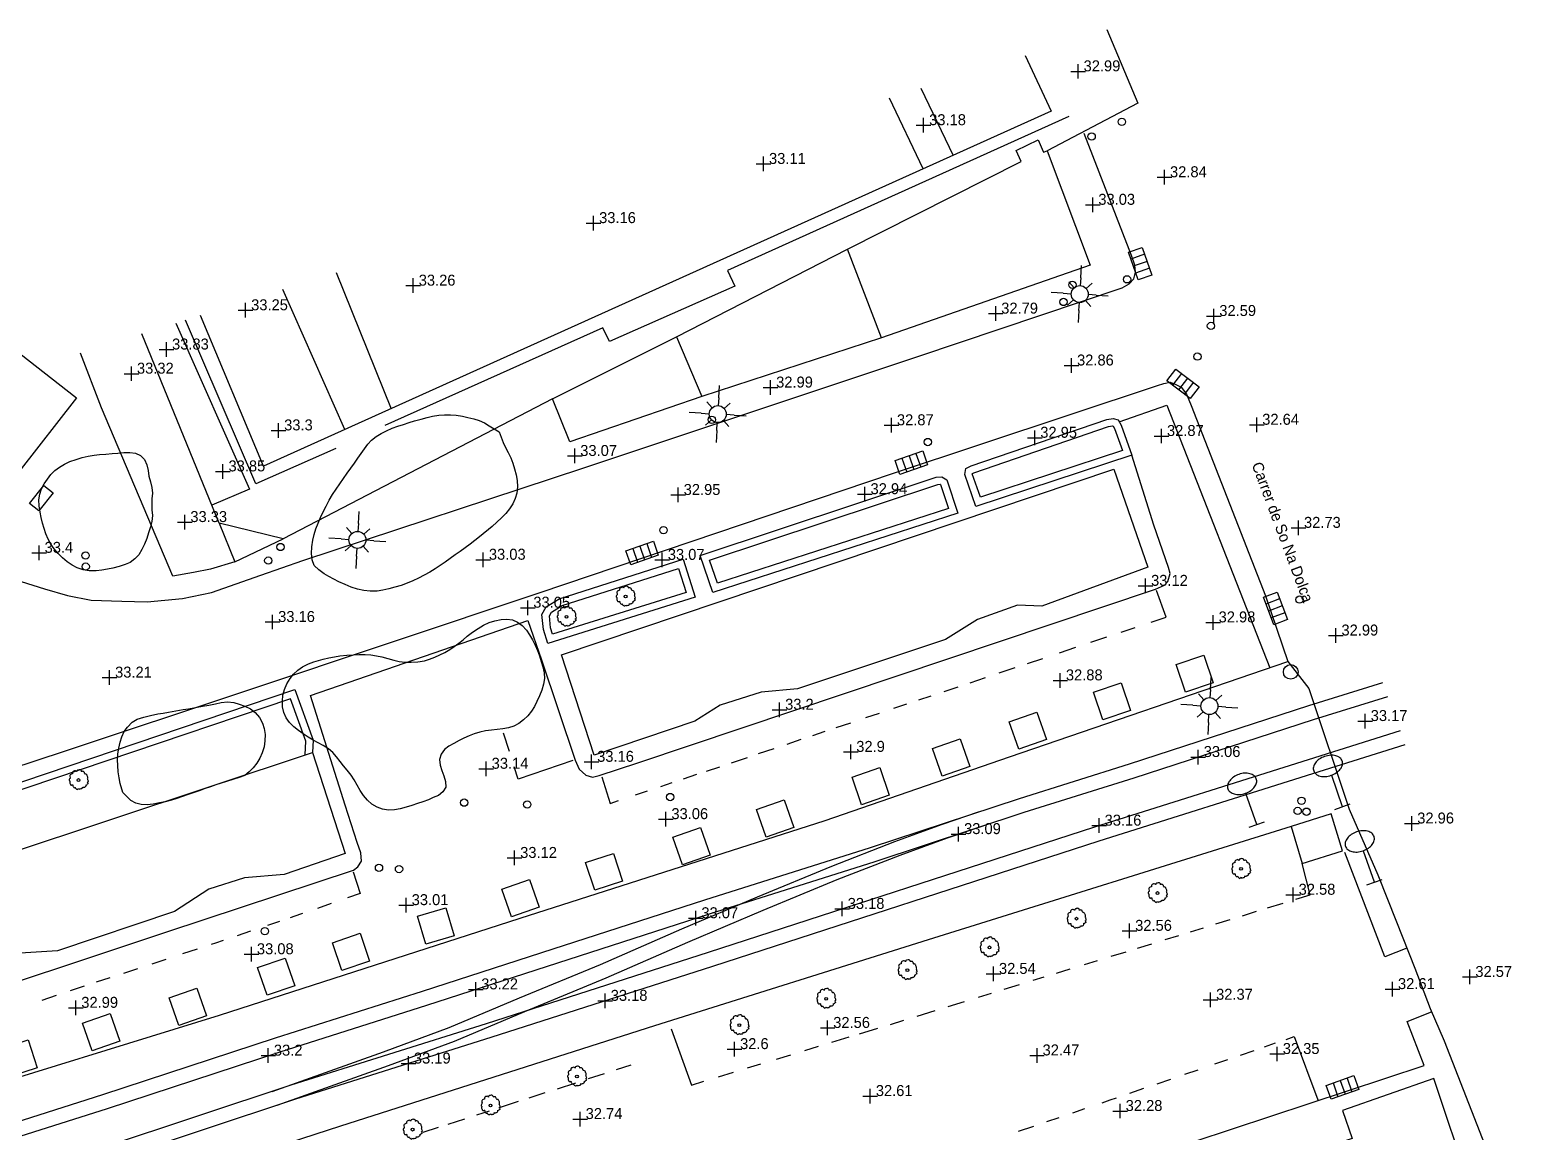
# Model space of a CAD drawing. Extents: x 471511 to 473316, y 4381952 to 4383346.
# Drawn here: x 473209.2 to 473310.4, y 4383271.1 to 4383346.4 of the extents above; entities that cross this region are included whole.
import ezdxf
from ezdxf.enums import TextEntityAlignment as Align

# ---------------------------------------------------------------- set-up
doc = ezdxf.new("R2010")
doc.units = 0
doc.header["$LTSCALE"] = 4
doc.header["$MEASUREMENT"] = 0
doc.header["$PDMODE"] = 2
doc.header["$PDSIZE"] = 0.5
doc.layers.get('0').update_dxf_attribs({"linetype": 'CONTINUOUS'})
for name, color, linetype in [('222', 7, 'CONTINUOUS'), ('290', 253, 'CONTINUOUS'), ('400', 7, 'CONTINUOUS'), ('402', 10, 'CONTINUOUS'), ('410', 201, 'CONTINUOUS'), ('411', 12, 'CONTINUOUS'), ('438', 250, 'CONTINUOUS'), ('466', 33, 'CONTINUOUS'), ('505', 60, 'CONTINUOUS'), ('506', 60, 'CONTINUOUS'), ('7101', 7, 'CONTINUOUS'), ('7202', 7, 'CONTINUOUS'), ('7400', 2, 'CONTINUOUS'), ('7403', 1, 'CONTINUOUS'), ('7433', 32, 'CONTINUOUS'), ('7435', 7, 'CONTINUOUS'), ('7440', 7, 'CONTINUOUS'), ('7515', 53, 'CONTINUOUS'), ('8405', 7, 'CONTINUOUS')]:
    doc.layers.add(name, color=color, linetype=linetype)

# ---------------------------------------------------------------- blocks, each defined once
blk = doc.blocks.new('ARBOL')
at = {"color": 3}
for p, q in [((-1.26, 0.07), (-1.27, -0.01)), ((-1.23, 0.15), (-1.26, 0.07)), ((-1.17, 0.24), (-1.23, 0.15)), ((-1.18, 0.48), (-1.21, 0.39)), ((-1.21, 0.39), (-1.2, 0.31)), ((-1.2, 0.31), (-1.16, 0.22)), ((-1.11, 0.55), (-1.18, 0.48)), ((-1.03, 0.59), (-1.11, 0.55)), ((-1.01, 0.67), (-1.03, 0.59)), ((-0.96, 0.76), (-1.01, 0.67)), ((-0.92, 0.97), (-0.96, 0.88)), ((-0.96, 0.88), (-0.96, 0.7)), ((-0.85, 1.04), (-0.92, 0.97)), ((-0.77, 1.08), (-0.85, 1.04)), ((-0.7, 1.09), (-0.77, 1.08)), ((-0.5, 1.09), (-0.7, 1.09)), ((-0.49, 1.11), (-0.5, 1.08)), ((-0.46, 1.23), (-0.49, 1.11)), ((-0.38, 1.32), (-0.46, 1.23)), ((-0.31, 1.35), (-0.38, 1.32)), ((-0.23, 1.36), (-0.31, 1.35)), ((-0.11, 1.36), (-0.23, 1.36)), ((0, 1.35), (-0.11, 1.36)), ((0.07, 1.26), (0, 1.35)), ((0.12, 1.18), (0.07, 1.26)), ((0.17, 1.25), (0.12, 1.16)), ((0.12, 1.16), (0.12, 1.16)), ((0.24, 1.31), (0.17, 1.25)), ((0.32, 1.32), (0.24, 1.31)), ((0.39, 1.31), (0.32, 1.32)), ((0.55, 1.31), (0.39, 1.31)), ((0.62, 1.26), (0.55, 1.31)), ((0.7, 1.22), (0.62, 1.26)), ((0.76, 1.14), (0.7, 1.22)), ((0.77, 0.97), (0.7, 0.98)), ((0.77, 1.05), (0.76, 1.14)), ((0.77, 0.97), (0.77, 1.05)), ((0.86, 0.95), (0.77, 0.97)), ((0.96, 0.93), (0.86, 0.95)), ((1.03, 0.87), (0.96, 0.93)), ((1.07, 0.79), (1.03, 0.87)), ((1.08, 0.7), (1.07, 0.79)), ((1.1, 0.49), (1.07, 0.51)), ((1.08, 0.6), (1.08, 0.7)), ((1.09, 0.52), (1.08, 0.6)), ((1.17, 0.48), (1.1, 0.49)), ((1.25, 0.41), (1.17, 0.48)), ((1.29, 0.32), (1.25, 0.41)), ((1.3, 0.24), (1.29, 0.32)), ((1.3, 0.15), (1.3, 0.24)), ((1.31, 0.06), (1.3, 0.15)), ((1.31, -0.03), (1.31, 0.06)), ((-1.27, -0.01), (-1.26, -0.13)), ((-1.26, -0.13), (-1.26, -0.21)), ((-1.26, -0.21), (-1.23, -0.3)), ((-1.23, -0.3), (-1.16, -0.32)), ((-1.16, -0.32), (-1.08, -0.34)), ((-1.08, -0.34), (-1.01, -0.35)), ((-1.01, -0.35), (-0.95, -0.35)), ((-0.96, -0.38), (-1.01, -0.49)), ((-1.01, -0.49), (-1, -0.58)), ((-1, -0.58), (-0.96, -0.66)), ((-0.96, -0.66), (-0.96, -0.74)), ((-0.96, -0.74), (-0.88, -0.8)), ((-0.88, -0.8), (-0.8, -0.81)), ((-0.8, -0.81), (-0.72, -0.81)), ((-0.76, -0.81), (-0.75, -0.9)), ((-0.75, -0.9), (-0.73, -0.98)), ((-0.73, -0.98), (-0.68, -1.07)), ((-0.68, -1.07), (-0.61, -1.15)), ((-0.61, -1.15), (-0.53, -1.14)), ((-0.53, -1.14), (-0.45, -1.12)), ((-0.45, -1.12), (-0.37, -1.07)), ((-0.37, -1.05), (-0.37, -1.15)), ((-0.37, -1.15), (-0.27, -1.21)), ((-0.27, -1.21), (-0.19, -1.22)), ((-0.19, -1.22), (-0.07, -1.22)), ((-0.07, -1.22), (0.01, -1.25)), ((0.01, -1.25), (0.08, -1.22)), ((0.08, -1.22), (0.16, -1.16)), ((0.16, -1.16), (0.18, -1.08)), ((0.18, -1.11), (0.25, -1.15)), ((0.25, -1.15), (0.32, -1.16)), ((0.32, -1.16), (0.4, -1.16)), ((0.4, -1.16), (0.47, -1.18)), ((0.47, -1.18), (0.55, -1.16)), ((0.55, -1.16), (0.62, -1.14)), ((0.62, -1.14), (0.7, -1.09)), ((0.7, -1.09), (0.75, -0.93)), ((0.78, -0.99), (0.74, -0.96)), ((0.85, -0.98), (0.78, -0.99)), ((0.93, -0.93), (0.85, -0.98)), ((1.02, -0.92), (0.93, -0.93)), ((1.06, -0.69), (0.98, -0.69)), ((1.06, -0.85), (1.02, -0.92)), ((1.03, -0.69), (1.05, -0.77)), ((1.05, -0.77), (1.06, -0.85)), ((1.13, -0.65), (1.06, -0.69)), ((1.2, -0.61), (1.13, -0.65)), ((1.2, -0.21), (1.27, -0.14)), ((1.2, -0.6), (1.21, -0.59)), ((1.22, -0.31), (1.21, -0.23)), ((1.21, -0.41), (1.22, -0.31)), ((1.21, -0.51), (1.21, -0.41)), ((1.21, -0.59), (1.21, -0.51)), ((1.27, -0.14), (1.31, -0.03))]:
    blk.add_line(p, q, dxfattribs=at)
at = {"color": 25}
blk.add_circle((0, 0), 0.19, dxfattribs=at)
blk = doc.blocks.new('REJILLA')
at = {"color": 7}
for p, q in [((-0.5, 0.5), (-0.5, -0.5)), ((0.01, 0.5), (0.01, -0.5)), ((0.51, 0.5), (0.51, -0.5))]:
    blk.add_line(p, q, dxfattribs=at)
blk.add_lwpolyline([(-1, -0.5), (-1, 0.5), (1, 0.5), (1, -0.5)], close=True, dxfattribs=at)
blk = doc.blocks.new('STRAFIC')
at = {"color": 1}
blk.add_lwpolyline([(-0.03, 3.64, 0.07), (-0.44, 3.59, 0.08), (-0.76, 3.44, 0.11), (-0.99, 3.21, 0.14), (-1.06, 2.96, 0.14), (-0.99, 2.71, 0.11), (-0.76, 2.48, 0.08), (-0.44, 2.33, 0.07), (-0.03, 2.28, 0.07), (0.38, 2.33, 0.08), (0.7, 2.48, 0.11), (0.93, 2.71, 0.14), (1, 2.96, 0.14), (0.93, 3.21, 0.11), (0.7, 3.44, 0.08), (0.38, 3.59, 0.07)], format="xyb", close=True, dxfattribs=at)
for points in [[(0, 0), (0, 2.25)], [(-0.56, 0), (0.56, 0)]]:
    blk.add_lwpolyline(points, dxfattribs=at)
blk = doc.blocks.new('MOJON')
blk.add_circle((0, 0), 0.25)
blk = doc.blocks.new('FAROLA')
at = {"color": 7}
for p, q in [((-0.43, 1.04), (-0.22, 0.54)), ((0.43, 1.04), (0.22, 0.54)), ((0.43, 1.04), (0.75, 1.8)), ((-1.04, 0.43), (-1.8, 0.75)), ((-1.04, 0.43), (-0.54, 0.22)), ((1.04, 0.43), (0.54, 0.22)), ((-1.04, -0.43), (-0.54, -0.22)), ((-0.43, -1.04), (-0.22, -0.54)), ((0.43, -1.04), (0.22, -0.54)), ((1.04, -0.43), (0.54, -0.22)), ((1.04, -0.43), (1.8, -0.75)), ((-0.43, -1.04), (-0.75, -1.8))]:
    blk.add_line(p, q, dxfattribs=at)
blk.add_circle((0, 0), 0.58, dxfattribs=at)
blk = doc.blocks.new('POSTE')
at = {"color": 7}
blk.add_circle((0, 0), 0.5, dxfattribs=at)
blk = doc.blocks.new('ALCORQUE')
at = {"color": 1}
blk.add_lwpolyline([(-1, 1), (1, 1), (1, -1), (-1, -1)], close=True, dxfattribs=at)
blk = doc.blocks.new('COTA')
at = {"color": 7}
blk.add_point((0, 0), dxfattribs=at)

msp = doc.modelspace()

# ---------------------------------------------------------------- linework, layer by layer
at = {"layer": '222'}
for points in [[(473100.153, 4383237.22, 32.97), (473112.769, 4383241.224, 33.078), (473122.021, 4383244.143, 33.064), (473129.503, 4383246.572, 33.209), (473143.398, 4383251.07, 33.078), (473155.05, 4383254.803, 33.049), (473167.369, 4383258.744, 33.078), (473178.653, 4383262.409, 33.151), (473191.202, 4383266.415, 33.202), (473202.771, 4383270.051, 33.187), (473214.207, 4383273.674, 33.202), (473226.004, 4383277.556, 33.202), (473236.039, 4383280.742, 33.26), (473244.97, 4383283.635, 33.144), (473255.337, 4383286.98, 33.057), (473266.651, 4383290.557, 32.97), (473276.835, 4383293.918, 33.042), (473284.346, 4383296.272, 33.013), (473296.595, 4383300.256, 33.144), (473301.653, 4383301.826, 33.166)], [(473102.449, 4383236.907, 32.97), (473113.07, 4383240.271, 33.078), (473122.326, 4383243.191, 33.064), (473129.811, 4383245.621, 33.209), (473143.704, 4383250.118, 33.078), (473155.355, 4383253.85, 33.049), (473167.676, 4383257.792, 33.078), (473178.959, 4383261.457, 33.151), (473191.504, 4383265.462, 33.202), (473203.072, 4383269.097, 33.187), (473214.514, 4383272.723, 33.202), (473226.312, 4383276.605, 33.202), (473236.344, 4383279.79, 33.26), (473245.277, 4383282.683, 33.144), (473255.641, 4383286.027, 33.057), (473266.958, 4383289.606, 32.97), (473277.141, 4383292.966, 33.042), (473284.651, 4383295.319, 33.013), (473296.898, 4383299.303, 33.144), (473301.987, 4383300.882, 33.167)], [(473302.819, 4383298.53, 33.192), (473296.534, 4383296.542, 33.064), (473281.938, 4383291.953, 33.165), (473255.549, 4383283.392, 33.194), (473240.401, 4383278.524, 33.158), (473227.054, 4383274.322, 33.238), (473214.237, 4383270.066, 33.187), (473199.824, 4383265.498, 33.144), (473183.55, 4383260.28, 33.202), (473166.882, 4383254.801, 33.245), (473150.862, 4383249.665, 33.042), (473134.371, 4383244.439, 32.97), (473120.888, 4383240.248, 33.013), (473108.632, 4383236.305, 32.984), (473103.439, 4383234.66, 32.954)], [(473303.153, 4383297.587, 33.193), (473296.835, 4383295.588, 33.064), (473282.243, 4383291.001, 33.165), (473255.856, 4383282.44, 33.194), (473240.704, 4383277.571, 33.158), (473227.362, 4383273.371, 33.238), (473214.545, 4383269.115, 33.187), (473200.128, 4383264.545, 33.144), (473183.859, 4383259.329, 33.202), (473167.191, 4383253.85, 33.245), (473151.165, 4383248.713, 33.042), (473134.671, 4383243.485, 32.97), (473121.189, 4383239.295, 33.013), (473108.936, 4383235.352, 32.984), (473103.752, 4383233.71, 32.954)], [(473225.768, 4383273.895, 33.233), (473233.384, 4383276.599, 33.211), (473237.851, 4383278.257, 33.125), (473242.656, 4383280.287, 33.131), (473248.192, 4383282.568, 33.146), (473253.765, 4383285.015, 33.131), (473258.922, 4383287.198, 33.102), (473264.008, 4383289.296, 33.102), (473268.318, 4383290.962, 33.146), (473271.565, 4383292.164, 33.117), (473274.031, 4383292.993, 33.022)], [(473226.103, 4383272.953, 33.233), (473233.725, 4383275.659, 33.211), (473238.22, 4383277.327, 33.124), (473243.041, 4383279.365, 33.131), (473248.584, 4383281.648, 33.146), (473254.161, 4383284.097, 33.131), (473259.307, 4383286.276, 33.102), (473264.379, 4383288.367, 33.102), (473268.672, 4383290.026, 33.146), (473271.898, 4383291.221, 33.117), (473274.349, 4383292.045, 33.022)]]:
    msp.add_polyline3d(points, dxfattribs=at)
at = {"layer": '290'}
for points in [[(473285.817, 4383305.968, 32.972), (473286.834, 4383306.309, 32.969), (473286.173, 4383308.13, 32.983)], [(473283.758, 4383305.277, 32.978), (473284.734, 4383305.604, 32.975)], [(473281.69, 4383304.584, 32.984), (473282.779, 4383304.949, 32.981)], [(473277.367, 4383303.134, 32.998), (473278.415, 4383303.485, 32.994)], [(473279.559, 4383303.869, 32.991), (473280.681, 4383304.245, 32.988)], [(473275.445, 4383302.489, 33.004), (473276.523, 4383302.851, 33)], [(473271.673, 4383301.224, 33.015), (473272.641, 4383301.549, 33.012)], [(473273.443, 4383301.818, 33.01), (473274.499, 4383302.172, 33.006)], [(473268.241, 4383300.073, 33.026), (473269.134, 4383300.373, 33.023)], [(473269.94, 4383300.643, 33.02), (473270.787, 4383300.927, 33.018)], [(473266.329, 4383299.433, 33.031), (473267.27, 4383299.748, 33.029)], [(473241.99, 4383297.128, 33.106), (473241.58, 4383298.373, 33.106)], [(473262.705, 4383298.217, 33.042), (473263.546, 4383298.499, 33.04)], [(473264.302, 4383298.753, 33.038), (473265.301, 4383299.088, 33.035)], [(473258.998, 4383296.974, 33.054), (473260.054, 4383297.328, 33.051)], [(473260.956, 4383297.631, 33.048), (473261.918, 4383297.953, 33.045)], [(473246.311, 4383296.505, 33.135), (473242.577, 4383295.235, 33.106), (473242.302, 4383296.076, 33.106)], [(473257.145, 4383296.353, 33.059), (473258.239, 4383296.72, 33.056)], [(473248.289, 4383295.39, 33.085), (473248.867, 4383293.577, 33.085), (473249.429, 4383293.765, 33.083)], [(473253.878, 4383295.257, 33.069), (473254.786, 4383295.561, 33.067)], [(473255.451, 4383295.785, 33.065), (473256.342, 4383296.083, 33.062)], [(473250.584, 4383294.152, 33.079), (473251.408, 4383294.429, 33.077)], [(473252.327, 4383294.737, 33.074), (473253.105, 4383294.998, 33.072)], [(473295.696, 4383287.025, 32.631), (473296.692, 4383287.332, 32.627), (473296.127, 4383289.46, 32.569)], [(473231.294, 4383288.888, 33.092), (473231.784, 4383287.412, 33.092), (473230.916, 4383287.112, 33.092)], [(473229.798, 4383286.724, 33.092), (473228.858, 4383286.399, 33.092)], [(473292.062, 4383285.902, 32.643), (473293.025, 4383286.2, 32.64)], [(473293.77, 4383286.43, 32.637), (473294.837, 4383286.759, 32.634)], [(473226.275, 4383285.515, 33.092), (473225.451, 4383285.236, 33.092)], [(473227.835, 4383286.045, 33.092), (473227.696, 4383285.996, 33.092), (473226.998, 4383285.76, 33.092)], [(473290.232, 4383285.337, 32.65), (473291.225, 4383285.644, 32.646)], [(473222.421, 4383284.21, 33.092), (473221.905, 4383284.035, 33.092), (473221.599, 4383283.934, 33.095)], [(473224.292, 4383284.844, 33.092), (473223.372, 4383284.532, 33.092)], [(473286.771, 4383284.268, 32.662), (473287.704, 4383284.556, 32.659)], [(473288.511, 4383284.805, 32.656), (473289.388, 4383285.076, 32.653)], [(473220.654, 4383283.623, 33.103), (473219.654, 4383283.293, 33.112)], [(473283.083, 4383283.129, 32.675), (473284.1, 4383283.443, 32.671)], [(473284.895, 4383283.689, 32.669), (473285.868, 4383283.989, 32.665)], [(473216.569, 4383282.276, 33.14), (473215.605, 4383281.958, 33.149)], [(473218.509, 4383282.916, 33.123), (473217.539, 4383282.596, 33.131)], [(473279.356, 4383281.978, 32.688), (473280.288, 4383282.266, 32.685)], [(473281.268, 4383282.568, 32.681), (473282.163, 4383282.845, 32.678)], [(473212.939, 4383281.08, 33.173), (473212.25, 4383280.853, 33.179), (473211.969, 4383280.758, 33.172)], [(473214.685, 4383281.655, 33.157), (473213.757, 4383281.349, 33.165)], [(473275.778, 4383280.873, 32.701), (473276.82, 4383281.195, 32.697)], [(473277.765, 4383281.487, 32.694), (473278.513, 4383281.717, 32.691)], [(473211.026, 4383280.442, 33.147), (473210.042, 4383280.112, 33.121)], [(473274.034, 4383280.334, 32.707), (473274.918, 4383280.607, 32.704)], [(473269.828, 4383279.035, 32.721), (473271.065, 4383279.417, 32.717)], [(473271.953, 4383279.691, 32.714), (473273.078, 4383280.039, 32.71)], [(473253.031, 4383278.175, 32.823), (473254.417, 4383274.33, 32.736), (473255.254, 4383274.586, 32.735)], [(473265.904, 4383277.837, 32.725), (473267.144, 4383278.216, 32.724)], [(473268.002, 4383278.478, 32.723), (473268.933, 4383278.762, 32.722)], [(473264.008, 4383277.258, 32.727), (473265.182, 4383277.617, 32.726)], [(473293.554, 4383276.941, 32.43), (473294.322, 4383277.206, 32.431)], [(473295.035, 4383277.451, 32.431), (473295.589, 4383277.642, 32.431), (473297.214, 4383273.325, 32.446)], [(473260.226, 4383276.104, 32.731), (473261.192, 4383276.399, 32.73)], [(473262.155, 4383276.692, 32.729), (473263.092, 4383276.979, 32.728)], [(473290.171, 4383275.776, 32.428), (473291.067, 4383276.084, 32.429)], [(473291.931, 4383276.382, 32.429), (473292.847, 4383276.697, 32.43)], [(473247.378, 4383274.767, 32.782), (473248.473, 4383275.122, 32.756)], [(473249.286, 4383275.386, 32.736), (473250.288, 4383275.711, 32.712)], [(473256.261, 4383274.893, 32.734), (473257.286, 4383275.206, 32.733)], [(473258.246, 4383275.499, 32.732), (473259.151, 4383275.776, 32.732)], [(473288.12, 4383275.069, 32.427), (473289.022, 4383275.38, 32.428)], [(473245.254, 4383274.078, 32.833), (473246.507, 4383274.485, 32.803)], [(473284.36, 4383273.774, 32.425), (473285.323, 4383274.106, 32.426)], [(473286.233, 4383274.419, 32.426), (473287.16, 4383274.739, 32.427)], [(473241.293, 4383272.794, 32.908), (473242.179, 4383273.081, 32.908), (473242.602, 4383273.218, 32.897)], [(473243.33, 4383273.454, 32.88), (473244.427, 4383273.81, 32.853)], [(473282.471, 4383273.125, 32.432), (473283.025, 4383273.314, 32.424), (473283.461, 4383273.464, 32.424)], [(473237.798, 4383271.664, 32.912), (473238.93, 4383272.03, 32.911)], [(473239.763, 4383272.3, 32.91), (473240.623, 4383272.578, 32.909)], [(473278.701, 4383271.834, 32.486), (473279.54, 4383272.122, 32.474)], [(473280.459, 4383272.436, 32.461), (473281.293, 4383272.722, 32.449)], [(473236.087, 4383271.111, 32.913), (473237.141, 4383271.452, 32.912)], [(473276.766, 4383271.172, 32.514), (473277.792, 4383271.523, 32.499)]]:
    msp.add_polyline3d(points, dxfattribs=at)
at = {"layer": '400'}
for points in [[(473267.388, 4383325.393, 36.02), (473265.083, 4383331.436, 35.904), (473276.941, 4383337.443, 35.563), (473276.6, 4383338.19, 35.244), (473278.098, 4383338.922, 35.07), (473278.362, 4383338.265, 35.737), (473278.47, 4383338.069, 35.694), (473278.715, 4383338.161, 35.694), (473281.662, 4383330.355, 35.955)], [(473255.125, 4383321.374, 36.056), (473246.115, 4383318.269, 35.94), (473244.928, 4383321.209, 35.766), (473253.384, 4383325.46, 35.766)], [(473283.277, 4383316.42, 44.764), (473285.583, 4383309.714, 44.735), (473278.351, 4383307.059, 44.662), (473276.698, 4383307.114, 44.691), (473273.95, 4383306.142, 44.691), (473271.776, 4383304.768, 44.764), (473261.661, 4383301.407, 44.72), (473259.171, 4383301.164, 44.706), (473256.38, 4383300.281, 44.793), (473254.651, 4383299.182, 44.764), (473247.764, 4383296.878, 44.749), (473245.54, 4383303.716, 44.633)], [(473222.14, 4383312.732, 35.672), (473223.222, 4383310.075, 35.672), (473226.527, 4383311.642, 35.527)], [(473165.929, 4383276.258, 44.365), (473228.537, 4383297.061, 44.539), (473230.766, 4383290.16, 44.785), (473226.6, 4383288.71, 44.858), (473223.878, 4383288.484, 44.858), (473221.451, 4383287.719, 44.669), (473219.09, 4383286.185, 44.771), (473211.113, 4383283.491, 44.843), (473208.191, 4383283.308, 44.626), (473205.963, 4383282.564, 44.611), (473203.185, 4383280.887, 44.901), (473195.538, 4383278.277, 44.684), (473192.778, 4383278.105, 44.568), (473190.197, 4383277.314, 44.655), (473187.76, 4383275.824, 44.611), (473179.629, 4383273.026, 44.887), (473177.088, 4383272.885, 44.756), (473174.544, 4383272.07, 44.901), (473172.351, 4383270.696, 44.872), (473168.15, 4383269.321, 44.829)], [(473296.127, 4383289.46, 35.894), (473298.899, 4383290.336, 35.894), (473298.11, 4383292.856, 35.314), (473295.391, 4383292.005, 35.387)], [(473257.566, 4383259.704, 44.097), (473260.422, 4383251.387, 44.082), (473307.574, 4383267.478, 43.966), (473305.127, 4383274.782, 43.937), (473298.89, 4383272.585, 43.741), (473299.558, 4383270.674, 43.749), (473288.96, 4383267.2, 43.923), (473288.313, 4383269.069, 43.894), (473276.088, 4383264.896, 44.053), (473276.738, 4383263.047, 44.053), (473270.307, 4383260.782, 44.082), (473270.121, 4383261.208, 44.14), (473266.525, 4383260.001, 44.213), (473265.696, 4383262.372, 44.184)]]:
    msp.add_polyline3d(points, close=True, dxfattribs=at)
msp.add_polyline3d([(473207.476, 4383325.138, 45.309), (473212.403, 4383321.296, 45.041), (473208.471, 4383316.23, 45.186), (473201.634, 4383321.583, 45.171), (473193.74, 4383318.211, 45.244), (473192.74, 4383320.546, 45.244)], dxfattribs=at)
at = {"layer": '402'}
for points in [[(473253.384, 4383325.46, 35.766), (473265.083, 4383331.436, 35.904)], [(473267.388, 4383325.393, 36.02), (473255.125, 4383321.374, 36.056)]]:
    msp.add_polyline3d(points, dxfattribs=at)
at = {"layer": '410'}
for points in [[(473282.788, 4383346.444, 35.185), (473284.914, 4383341.423, 35.36), (473278.715, 4383338.161, 35.694)], [(473280.197, 4383340.503, 33.577), (473256.875, 4383329.975, 33.852), (473257.368, 4383328.918, 33.867), (473248.819, 4383325.127, 33.823), (473248.35, 4383326.063, 33.881), (473233.464, 4383319.388, 33.49)], [(473222.14, 4383312.732, 35.672), (473216.874, 4383325.656, 35.473)], [(473230.111, 4383317.818, 33.91), (473224.666, 4383315.406, 33.947), (473219.842, 4383326.592, 33.986)], [(473244.928, 4383321.209, 35.766), (473226.527, 4383311.642, 35.527)], [(473203.267, 4383273.265, 34.51), (473222.171, 4383279.098, 34.691), (473242.723, 4383285.743, 34.597), (473263.543, 4383292.396, 34.655), (473276.139, 4383296.753, 34.706), (473295.158, 4383303.268, 34.234)], [(473295.391, 4383292.005, 34.155), (473270.579, 4383284.249, 34.416), (473251.89, 4383278.372, 33.981), (473230.436, 4383271.513, 34.285), (473212.769, 4383265.787, 34.423), (473206.752, 4383263.694, 34.423)]]:
    msp.add_polyline3d(points, dxfattribs=at)
at = {"layer": '411'}
for points in [[(473191.742, 4383317.73, 33.456), (473200.403, 4383312.558, 33.468), (473202.339, 4383311.615, 33.425), (473204.278, 4383310.514, 33.425), (473206.437, 4383309.646, 33.41), (473208.616, 4383308.727, 33.381), (473210.226, 4383308.242, 33.309), (473211.78, 4383307.771, 33.28), (473213.406, 4383307.46, 33.28), (473215.497, 4383307.383, 33.381), (473217.221, 4383307.337, 33.323), (473219.648, 4383307.564, 33.251), (473221.635, 4383307.988, 33.251), (473225.006, 4383309.172, 33.338), (473227.865, 4383310.17, 33.352), (473247.057, 4383316.497, 33.142), (473269.939, 4383324.122, 32.953), (473283.828, 4383328.808, 32.881), (473284.32, 4383329.078, 32.881), (473284.626, 4383329.425, 32.852), (473284.748, 4383329.876, 32.852), (473284.695, 4383330.355, 32.852), (473284.481, 4383331.002, 32.852), (473281.249, 4383339.338, 32.939)], [(473219.197, 4383326.389, 33.892), (473224.225, 4383315.04, 33.816), (473221.646, 4383313.946, 33.799)], [(473223.222, 4383310.075, 33.419), (473221.563, 4383309.575, 33.434), (473220.402, 4383309.354, 33.39), (473218.989, 4383309.1, 33.39), (473214.123, 4383320.601, 33.492), (473212.687, 4383324.336, 33.492)], [(473200.361, 4383293.453, 33.272), (473211.588, 4383297.141, 33.504), (473223.826, 4383301.214, 33.106), (473244.083, 4383307.992, 33.12), (473268.215, 4383316.131, 32.845), (473286.256, 4383322.129, 32.765), (473286.69, 4383322.268, 32.765), (473287.125, 4383322.359, 32.765), (473287.513, 4383322.199, 32.765), (473287.866, 4383322.006, 32.765), (473288.24, 4383321.525, 32.765), (473288.555, 4383320.763, 32.75), (473293.621, 4383307.757, 32.91), (473295.158, 4383303.268, 33.095), (473296.59, 4383301.416, 33.214), (473299.335, 4383293.177, 33.022), (473301.312, 4383288.684, 32.968), (473302.571, 4383285.483, 32.895), (473303.835, 4383282.306, 32.634), (473304.874, 4383279.551, 32.591), (473305.834, 4383277.358, 32.649), (473309.357, 4383268.31, 32.359)], [(473283.627, 4383319.649, 32.881), (473286.889, 4383320.792, 32.765), (473293.931, 4383302.848, 33.011)], [(473185.774, 4383273.883, 32.946), (473218.566, 4383284.81, 33.12), (473231.321, 4383289.011, 33.294), (473231.625, 4383289.24, 33.323), (473231.879, 4383289.621, 33.323), (473231.82, 4383290.187, 33.251), (473231.574, 4383290.909, 33.251), (473230.767, 4383293.447, 33.077), (473228.38, 4383300.938, 33.265), (473243.246, 4383306.063, 33.149), (473244.172, 4383303.377, 33.251), (473246.47, 4383296.536, 33.214), (473246.745, 4383295.923, 33.2), (473247.202, 4383295.505, 33.185), (473247.656, 4383295.356, 33.156), (473248.11, 4383295.472, 33.156), (473250.756, 4383296.356, 33.185), (473286.114, 4383308.22, 33.207), (473286.728, 4383308.486, 33.069), (473286.96, 4383308.746, 33.084), (473287.126, 4383309.28, 33.084), (473286.993, 4383309.697, 33.069), (473286.003, 4383312.592, 33.069), (473284.497, 4383317.378, 33.237)], [(473303.286, 4383283.685, 32.748), (473301.774, 4383283.09, 32.719), (473299.054, 4383290.225, 32.82)], [(473276.088, 4383264.896, 32.591), (473275.661, 4383266.138, 32.591), (473304.475, 4383275.664, 32.475), (473303.316, 4383278.681, 32.489), (473304.968, 4383279.336, 32.597)]]:
    msp.add_polyline3d(points, dxfattribs=at)
at = {"layer": '438'}
for points in [[(473277.207, 4383344.684, 33.033), (473278.983, 4383340.875, 33.033), (473225.168, 4383316.607, 33.367), (473220.87, 4383326.917, 33.337)], [(473270.082, 4383342.437, 33.117), (473272.284, 4383337.854, 33.107)], [(473270.243, 4383336.934, 33.087), (473267.933, 4383341.759, 33.097)], [(473230.136, 4383329.839, 33.234), (473233.897, 4383320.543, 33.313)], [(473230.738, 4383319.119, 33.332), (473226.49, 4383328.689, 33.233)]]:
    msp.add_polyline3d(points, dxfattribs=at)
at = {"layer": '466'}
msp.add_polyline3d([(473209.204, 4383314.071, 33.376), (473210.175, 4383315.292, 33.376), (473210.8, 4383314.795, 33.376), (473209.829, 4383313.574, 33.376)], close=True, dxfattribs=at)
at = {"layer": '505'}
for points in [[(473241.279, 4383318.958, 39.537), (473241.412, 4383318.595, 39.537), (473241.55, 4383318.235, 39.537), (473241.712, 4383317.895, 39.537), (473241.888, 4383317.558, 39.537), (473242.069, 4383317.188, 39.537), (473242.214, 4383316.827, 39.537), (473242.332, 4383316.435, 39.537), (473242.442, 4383316.016, 39.537), (473242.515, 4383315.63, 39.537), (473242.532, 4383315.212, 39.537), (473242.474, 4383314.78, 39.537), (473242.366, 4383314.413, 39.537), (473242.206, 4383314.053, 39.537), (473241.994, 4383313.712, 39.537), (473241.737, 4383313.382, 39.537), (473241.432, 4383313.076, 39.537), (473241.121, 4383312.78, 39.537), (473240.795, 4383312.491, 39.537), (473239.93, 4383311.783, 39.537), (473239.627, 4383311.542, 39.537), (473239.297, 4383311.292, 39.537), (473238.959, 4383311.045, 39.537), (473238.616, 4383310.796, 39.537), (473238.278, 4383310.549, 39.537), (473237.939, 4383310.308, 39.537), (473237.599, 4383310.066, 39.537), (473237.252, 4383309.828, 39.537), (473236.898, 4383309.594, 39.537), (473236.534, 4383309.368, 39.537), (473236.159, 4383309.158, 39.537), (473235.775, 4383308.956, 39.537), (473235.384, 4383308.776, 39.537), (473234.986, 4383308.612, 39.537), (473234.575, 4383308.469, 39.537), (473234.159, 4383308.342, 39.537), (473233.744, 4383308.228, 39.537), (473233.333, 4383308.139, 39.537), (473232.935, 4383308.08, 39.537), (473232.468, 4383308.065, 39.537), (473232.027, 4383308.113, 39.537), (473231.593, 4383308.213, 39.537), (473231.169, 4383308.354, 39.537), (473230.75, 4383308.524, 39.537), (473230.329, 4383308.718, 39.537), (473229.987, 4383308.888, 39.537), (473229.652, 4383309.072, 39.537), (473229.327, 4383309.265, 39.537), (473228.95, 4383309.536, 39.537), (473228.631, 4383309.833, 39.537), (473228.507, 4383310.223, 39.537), (473228.469, 4383310.649, 39.537), (473228.483, 4383311.099, 39.537), (473228.555, 4383311.564, 39.537), (473228.644, 4383311.942, 39.537), (473228.761, 4383312.327, 39.537), (473228.907, 4383312.719, 39.537), (473229.074, 4383313.109, 39.537), (473229.261, 4383313.5, 39.537), (473229.461, 4383313.892, 39.537), (473229.675, 4383314.283, 39.537), (473229.902, 4383314.67, 39.537), (473230.143, 4383315.046, 39.537), (473230.388, 4383315.417, 39.537), (473230.642, 4383315.779, 39.537), (473230.898, 4383316.136, 39.537), (473231.148, 4383316.487, 39.537), (473231.393, 4383316.831, 39.537), (473231.626, 4383317.167, 39.537), (473231.853, 4383317.493, 39.537), (473232.078, 4383317.808, 39.537), (473232.306, 4383318.112, 39.537), (473232.549, 4383318.402, 39.537), (473232.867, 4383318.636, 39.537), (473233.212, 4383318.843, 39.537), (473233.575, 4383319.037, 39.537), (473233.959, 4383319.202, 39.537), (473234.346, 4383319.344, 39.537), (473234.739, 4383319.468, 39.537), (473235.12, 4383319.589, 39.537), (473235.498, 4383319.703, 39.537), (473235.941, 4383319.833, 39.537), (473236.353, 4383319.946, 39.537), (473236.732, 4383320.033, 39.537), (473237.148, 4383320.098, 39.537), (473237.533, 4383320.131, 39.537), (473237.954, 4383320.131, 39.551), (473238.342, 4383320.101, 39.551), (473238.762, 4383320.032, 39.559), (473239.145, 4383319.939, 39.566), (473239.539, 4383319.84, 39.566), (473239.915, 4383319.741, 39.566), (473240.284, 4383319.581, 39.551), (473240.597, 4383319.371, 39.551)], [(473217.541, 4383313.641, 36.587), (473217.598, 4383313.25, 36.58), (473217.542, 4383312.837, 36.566), (473217.449, 4383312.47, 36.566), (473217.326, 4383312.058, 36.566), (473217.199, 4383311.682, 36.566), (473217.045, 4383311.296, 36.566), (473216.866, 4383310.921, 36.566), (473216.657, 4383310.568, 36.566), (473216.396, 4383310.277, 36.566), (473216.063, 4383310.044, 36.566), (473215.721, 4383309.888, 36.566), (473215.327, 4383309.769, 36.566), (473214.888, 4383309.652, 36.566), (473214.517, 4383309.572, 36.566), (473214.127, 4383309.509, 36.566), (473213.741, 4383309.473, 36.566), (473213.276, 4383309.476, 36.566), (473212.85, 4383309.542, 36.566), (473212.458, 4383309.672, 36.566), (473212.101, 4383309.858, 36.566), (473211.765, 4383310.082, 36.566), (473211.44, 4383310.343, 36.566), (473211.147, 4383310.646, 36.566), (473210.888, 4383310.964, 36.566), (473210.662, 4383311.294, 36.566), (473210.471, 4383311.639, 36.566), (473210.313, 4383311.995, 36.566), (473210.196, 4383312.357, 36.566), (473210.088, 4383312.728, 36.566), (473209.997, 4383313.101, 36.566), (473209.914, 4383313.472, 36.566), (473209.844, 4383313.902, 36.566), (473209.836, 4383314.311, 36.566), (473209.898, 4383314.695, 36.566), (473210.023, 4383315.058, 36.566), (473210.198, 4383315.402, 36.566), (473210.413, 4383315.735, 36.566), (473210.662, 4383316.043, 36.566), (473210.935, 4383316.317, 36.566), (473211.245, 4383316.554, 36.566), (473211.578, 4383316.762, 36.566), (473211.952, 4383316.942, 36.566), (473212.372, 4383317.077, 36.566), (473212.799, 4383317.198, 36.566), (473213.21, 4383317.296, 36.566), (473213.61, 4383317.365, 36.566), (473213.986, 4383317.407, 36.566), (473214.413, 4383317.442, 36.566), (473214.831, 4383317.475, 36.566), (473215.237, 4383317.509, 36.566), (473215.629, 4383317.539, 36.566), (473216.052, 4383317.542, 36.566), (473216.428, 4383317.495, 36.566), (473216.787, 4383317.338, 36.566), (473217.052, 4383317.062, 36.566), (473217.205, 4383316.704, 36.558), (473217.29, 4383316.31, 36.537), (473217.353, 4383315.938, 36.522), (473217.451, 4383315.542, 36.522), (473217.55, 4383315.153, 36.522), (473217.597, 4383314.764, 36.522), (473217.544, 4383314.389, 36.522)], [(473236.441, 4383293.825, 39.595), (473236.054, 4383293.684, 39.602), (473235.698, 4383293.56, 39.602), (473235.313, 4383293.431, 39.588), (473234.918, 4383293.312, 39.588), (473234.511, 4383293.194, 39.588), (473234.133, 4383293.124, 39.573), (473233.721, 4383293.115, 39.573), (473233.316, 4383293.176, 39.573), (473232.934, 4383293.319, 39.573), (473232.584, 4383293.529, 39.573), (473232.276, 4383293.796, 39.573), (473232.011, 4383294.115, 39.573), (473231.78, 4383294.467, 39.573), (473231.577, 4383294.83, 39.573), (473231.371, 4383295.191, 39.573), (473231.157, 4383295.506, 39.573), (473230.891, 4383295.834, 39.573), (473230.652, 4383296.131, 39.573), (473230.422, 4383296.438, 39.573), (473230.171, 4383296.762, 39.573), (473229.924, 4383297.057, 39.573), (473229.629, 4383297.31, 39.573), (473229.263, 4383297.523, 39.573), (473228.905, 4383297.712, 39.573), (473228.577, 4383297.895, 39.573), (473228.235, 4383298.101, 39.573), (473227.883, 4383298.334, 39.573), (473227.564, 4383298.561, 39.573), (473227.247, 4383298.809, 39.573), (473226.96, 4383299.093, 39.573), (473226.726, 4383299.42, 39.573), (473226.567, 4383299.779, 39.573), (473226.488, 4383300.163, 39.573), (473226.47, 4383300.559, 39.573), (473226.506, 4383300.965, 39.573), (473226.604, 4383301.362, 39.573), (473226.769, 4383301.742, 39.573), (473226.996, 4383302.104, 39.573), (473227.235, 4383302.396, 39.573), (473227.514, 4383302.669, 39.573), (473227.849, 4383302.915, 39.573), (473228.259, 4383303.114, 39.573), (473228.611, 4383303.249, 39.573), (473229.262, 4383303.436, 39.573), (473229.64, 4383303.522, 39.573), (473230.022, 4383303.597, 39.573), (473230.404, 4383303.657, 39.573), (473230.867, 4383303.705, 39.573), (473231.299, 4383303.733, 39.573), (473231.701, 4383303.744, 39.573), (473232.13, 4383303.747, 39.573), (473232.521, 4383303.718, 39.573), (473232.896, 4383303.664, 39.573), (473233.27, 4383303.58, 39.544), (473233.664, 4383303.472, 39.443), (473234.08, 4383303.353, 39.327), (473234.456, 4383303.279, 39.225), (473234.856, 4383303.225, 39.138), (473235.277, 4383303.215, 39.051), (473235.721, 4383303.244, 38.993), (473236.167, 4383303.323, 38.928), (473236.524, 4383303.427, 38.877), (473236.875, 4383303.555, 38.819), (473237.231, 4383303.716, 38.74), (473237.574, 4383303.895, 38.653), (473237.903, 4383304.087, 38.573), (473238.214, 4383304.296, 38.5), (473238.516, 4383304.522, 38.442), (473238.811, 4383304.76, 38.384), (473239.102, 4383305, 38.363), (473239.466, 4383305.277, 38.363), (473239.837, 4383305.533, 38.363), (473240.215, 4383305.751, 38.363), (473240.602, 4383305.929, 38.363), (473240.983, 4383306.05, 38.363), (473241.409, 4383306.141, 38.363), (473241.792, 4383306.17, 38.363), (473242.188, 4383306.121, 38.363), (473242.539, 4383305.958, 38.363), (473242.855, 4383305.721, 38.363), (473243.139, 4383305.412, 38.363), (473243.353, 4383305.096, 38.363), (473243.554, 4383304.752, 38.363), (473243.732, 4383304.39, 38.363), (473243.889, 4383304.021, 38.363), (473244.025, 4383303.648, 38.363), (473244.145, 4383303.269, 38.363), (473244.253, 4383302.898, 38.363), (473244.347, 4383302.489, 38.363), (473244.376, 4383302.099, 38.363), (473244.311, 4383301.714, 38.363), (473244.187, 4383301.32, 38.363), (473244.027, 4383300.927, 38.363), (473243.85, 4383300.527, 38.363), (473243.692, 4383300.186, 38.363), (473243.479, 4383299.866, 38.363), (473243.235, 4383299.56, 38.363), (473242.951, 4383299.282, 38.363), (473242.63, 4383299.041, 38.363), (473242.282, 4383298.858, 38.363), (473241.912, 4383298.741, 38.363), (473241.526, 4383298.667, 38.363), (473241.136, 4383298.623, 38.363), (473240.744, 4383298.585, 38.363), (473240.345, 4383298.531, 38.406), (473239.955, 4383298.45, 38.493), (473239.573, 4383298.329, 38.595), (473239.218, 4383298.187, 38.667), (473238.871, 4383298.035, 38.725), (473238.536, 4383297.869, 38.769), (473238.17, 4383297.676, 38.798), (473237.848, 4383297.481, 38.812), (473237.553, 4383297.255, 38.87), (473237.319, 4383296.94, 38.885), (473237.207, 4383296.575, 38.899), (473237.242, 4383296.176, 39.03), (473237.367, 4383295.817, 39.175), (473237.49, 4383295.464, 39.247), (473237.61, 4383295.076, 39.276), (473237.643, 4383294.694, 39.305), (473237.422, 4383294.368, 39.298), (473237.127, 4383294.12, 39.32), (473236.778, 4383293.977, 39.334)], [(473215.39, 4383294.944, 36.274), (473215.308, 4383295.311, 36.245), (473215.249, 4383295.727, 36.245), (473215.217, 4383296.161, 36.245), (473215.215, 4383296.544, 36.245), (473215.233, 4383296.95, 36.253), (473215.286, 4383297.352, 36.26), (473215.376, 4383297.753, 36.26), (473215.5, 4383298.128, 36.26), (473215.667, 4383298.478, 36.26), (473215.877, 4383298.791, 36.26), (473216.198, 4383299.13, 36.26), (473216.542, 4383299.34, 36.26), (473216.995, 4383299.467, 36.26), (473217.47, 4383299.578, 36.26), (473217.955, 4383299.683, 36.26), (473218.325, 4383299.75, 36.26), (473218.698, 4383299.816, 36.26), (473219.19, 4383299.902, 36.26), (473219.682, 4383299.982, 36.26), (473220.052, 4383300.047, 36.26), (473220.541, 4383300.125, 36.26), (473221.022, 4383300.207, 36.26), (473221.446, 4383300.288, 36.26), (473221.898, 4383300.381, 36.26), (473222.298, 4383300.46, 36.26), (473222.713, 4383300.503, 36.26), (473223.141, 4383300.465, 36.26), (473223.512, 4383300.361, 36.26), (473223.908, 4383300.22, 36.26), (473224.282, 4383300.031, 36.26), (473224.613, 4383299.778, 36.26), (473224.895, 4383299.453, 36.26), (473225.102, 4383299.064, 36.26), (473225.216, 4383298.693, 36.26), (473225.295, 4383298.284, 36.26), (473225.272, 4383297.855, 36.26), (473225.215, 4383297.439, 36.26), (473225.098, 4383297.035, 36.26), (473224.933, 4383296.664, 36.26), (473224.726, 4383296.322, 36.26), (473224.48, 4383296.009, 36.26), (473224.198, 4383295.732, 36.26), (473223.893, 4383295.49, 36.26), (473223.508, 4383295.343, 36.26), (473223.082, 4383295.216, 36.26), (473222.642, 4383295.078, 36.26), (473222.282, 4383294.964, 36.26), (473221.921, 4383294.838, 36.26), (473221.56, 4383294.712, 36.26), (473221.204, 4383294.588, 36.26), (473220.848, 4383294.463, 36.26), (473220.437, 4383294.32, 36.26), (473220.032, 4383294.178, 36.26), (473219.638, 4383294.041, 36.26), (473219.255, 4383293.913, 36.26), (473218.885, 4383293.802, 36.26), (473218.458, 4383293.69, 36.26), (473218.065, 4383293.602, 36.26), (473217.648, 4383293.518, 36.26), (473217.235, 4383293.471, 36.26), (473216.824, 4383293.503, 36.26), (473216.45, 4383293.597, 36.26), (473216.117, 4383293.778, 36.26), (473215.839, 4383294.053, 36.26), (473215.564, 4383294.313, 36.26)]]:
    msp.add_polyline3d(points, close=True, dxfattribs=at)
at = {"layer": '506'}
for points in [[(473273.844, 4383313.859, 33.309), (473273.079, 4383316.049, 33.367), (473273.159, 4383316.452, 33.367), (473273.515, 4383316.631, 33.367), (473282.798, 4383319.816, 33.251), (473283.228, 4383319.877, 33.236), (473283.556, 4383319.774, 33.236), (473283.763, 4383319.41, 33.251), (473284.497, 4383317.378, 33.251)], [(473283.852, 4383317.691, 33.253), (473274.154, 4383314.488, 33.321), (473273.596, 4383316.085, 33.367), (473273.602, 4383316.115, 33.367), (473273.709, 4383316.17, 33.366), (473282.915, 4383319.327, 33.251), (473283.186, 4383319.366, 33.236), (473283.218, 4383319.356, 33.243), (473283.307, 4383319.199, 33.251)], [(473255.878, 4383307.988, 33.787), (473255.008, 4383310.504, 33.686), (473271.134, 4383315.864, 33.483), (473271.519, 4383315.897, 33.425), (473271.85, 4383315.69, 33.439), (473272.612, 4383313.41, 33.439)], [(473255.646, 4383310.189, 33.705), (473271.236, 4383315.371, 33.483), (473271.395, 4383315.385, 33.431), (473271.432, 4383315.362, 33.433), (473271.978, 4383313.73, 33.439), (473256.191, 4383308.615, 33.769)], [(473244.6, 4383304.509, 33.591), (473244.302, 4383305.459, 33.62), (473244.196, 4383306.484, 33.548), (473244.481, 4383307.011, 33.533), (473245.376, 4383307.545, 33.533), (473253.853, 4383310.251, 33.947), (473254.672, 4383307.659, 33.947)], [(473254.044, 4383307.987, 33.947), (473244.927, 4383305.135, 33.606), (473244.794, 4383305.56, 33.617), (473244.709, 4383306.382, 33.544), (473244.855, 4383306.652, 33.537), (473245.583, 4383307.086, 33.536), (473253.527, 4383309.622, 33.923)]]:
    msp.add_polyline3d(points, close=True, dxfattribs=at)
msp.add_polyline3d([(473228.028, 4383296.892, 33.698), (473228.073, 4383297.819, 33.679), (473227.019, 4383300.719, 33.679), (473189.37, 4383288.005, 33.573), (473190.408, 4383284.392, 33.701), (473188.726, 4383288.315, 33.556), (473227.322, 4383301.349, 33.679), (473228.577, 4383297.895, 33.679), (473228.537, 4383297.061, 33.694)], dxfattribs=at)

# ---------------------------------------------------------------- block references
at = {"layer": '7101'}
for p in [(473280.822, 4383343.594, 32.99), (473270.274, 4383339.915, 33.179), (473259.333, 4383337.267, 33.113), (473286.726, 4383336.358, 32.838), (473281.83, 4383334.475, 33.034), (473247.726, 4383333.224, 33.157), (473235.404, 4383328.951, 33.258), (473223.956, 4383327.268, 33.251), (473275.196, 4383327.04, 32.794), (473290.093, 4383326.877, 32.591), (473218.552, 4383324.587, 33.831), (473280.376, 4383323.495, 32.86), (473216.155, 4383322.936, 33.316), (473259.82, 4383321.988, 32.99), (473226.209, 4383319.06, 33.302), (473268.071, 4383319.411, 32.867), (473293.027, 4383319.445, 32.642), (473277.864, 4383318.556, 32.954), (473286.519, 4383318.677, 32.867), (473246.437, 4383317.313, 33.07), (473222.408, 4383316.258, 33.846), (473253.503, 4383314.648, 32.954), (473266.268, 4383314.702, 32.939), (473219.802, 4383312.797, 33.331), (473295.88, 4383312.402, 32.729), (473209.846, 4383310.695, 33.403), (473240.195, 4383310.223, 33.034), (473252.419, 4383310.211, 33.07), (473285.434, 4383308.44, 33.121), (473243.231, 4383306.946, 33.048), (473225.8, 4383305.969, 33.157), (473290.047, 4383305.941, 32.983), (473298.438, 4383305.045, 32.99), (473214.661, 4383302.17, 33.208), (473279.613, 4383301.98, 32.881), (473260.434, 4383299.973, 33.2), (473300.437, 4383299.202, 33.171), (473265.293, 4383297.094, 32.896), (473240.386, 4383295.941, 33.142), (473247.592, 4383296.415, 33.164), (473289.028, 4383296.743, 33.06), (473252.664, 4383292.498, 33.055), (473282.26, 4383292.054, 33.163), (473303.616, 4383292.201, 32.961), (473272.659, 4383291.477, 33.088), (473242.334, 4383289.848, 33.121), (473295.514, 4383287.331, 32.584), (473234.921, 4383286.622, 33.005), (473254.713, 4383285.728, 33.065), (473264.709, 4383286.364, 33.184), (473284.345, 4383284.867, 32.562), (473224.349, 4383283.267, 33.084), (473275.042, 4383281.924, 32.54), (473307.586, 4383281.715, 32.569), (473239.674, 4383280.868, 33.216), (473302.3, 4383280.885, 32.613), (473212.352, 4383279.607, 32.99), (473248.519, 4383280.083, 33.177), (473289.874, 4383280.157, 32.366), (473263.719, 4383278.233, 32.555), (473257.356, 4383276.784, 32.598), (473225.508, 4383276.34, 33.202), (473235.075, 4383275.799, 33.192), (473278.02, 4383276.354, 32.468), (473294.43, 4383276.452, 32.352), (473266.628, 4383273.578, 32.613), (473283.697, 4383272.556, 32.279), (473246.807, 4383272.008, 32.743)]:
    msp.add_blockref('COTA', p, dxfattribs=at)
at = {"layer": '7202', "rotation": 19.20000061420921}
msp.add_blockref('POSTE', (473295.35, 4383302.559, 33.106), dxfattribs=at)
at = {"layer": '7400', "rotation": 19.20000061420921}
for p in [(473280.942, 4383328.371, 32.912), (473256.211, 4383320.171, 33.122), (473231.599, 4383311.58, 32.947), (473289.798, 4383300.221, 33.222)]:
    msp.add_blockref('FAROLA', p, dxfattribs=at)
at = {"layer": '7403', "rotation": 19.20000061420921}
for p in [(473298.895, 4383293.35, 32.975), (473293.032, 4383292.125, 33.236), (473301.071, 4383288.194, 32.975)]:
    msp.add_blockref('STRAFIC', p, dxfattribs=at)
at = {"layer": '7433'}
for p, rotation in [((473288.784, 4383302.434, 32.939), 198.4999984623462), ((473283.144, 4383300.55, 32.953), 198.900007614521), ((473277.4, 4383298.543, 32.997), 199.3000015079069), ((473272.155, 4383296.711, 32.997), 199.4999984545998), ((473266.656, 4383294.759, 32.997), 199.100004561214), ((473260.139, 4383292.538, 33.011), 199.3000015079069), ((473254.423, 4383290.645, 33.026), 199.3000015079069), ((473248.447, 4383288.899, 33.113), 198.1000045689603), ((473242.737, 4383287.092, 33.069), 199.3000015079069), ((473236.951, 4383285.206, 33.127), 196.6000045805799), ((473231.154, 4383283.429, 33.084), 198.8000015117801), ((473226.045, 4383281.734, 33.04), 198.8000015117801), ((473220.001, 4383279.671, 33.127), 199.3000015079069), ((473214.097, 4383277.94, 33.084), 199.3000015079069), ((473208.467, 4383276.152, 33.084), 197.8000015195265)]:
    msp.add_blockref('ALCORQUE', p, dxfattribs=dict(at, rotation=rotation))
at = {"layer": '7435'}
for p, rotation in [((473285.062, 4383330.455, 32.808), 289.3000160695228), ((473287.988, 4383322.237, 32.605), 322.8000158100195), ((473269.434, 4383316.852, 32.839), 19.30000099490429), ((473251.041, 4383310.685, 32.984), 19.30000099490429), ((473294.305, 4383306.897, 32.823), 290.7000099551623), ((473298.887, 4383274.169, 32.373), 19.30000099490429)]:
    msp.add_blockref('REJILLA', p, dxfattribs=dict(at, rotation=rotation))
at = {"layer": '7440', "rotation": 19.20000061420921}
for p in [(473283.813, 4383340.141, 32.832), (473281.753, 4383339.145, 32.962), (473284.171, 4383329.382, 32.817), (473280.438, 4383329.006, 32.919), (473279.833, 4383327.836, 32.904), (473289.903, 4383326.199, 32.808), (473288.978, 4383324.101, 32.663), (473255.801, 4383319.788, 33.02), (473270.565, 4383318.267, 32.803), (473252.499, 4383312.245, 32.955), (473213.027, 4383310.513, 33.376), (473225.505, 4383310.163, 33.434), (473226.338, 4383311.093, 33.419), (473213.034, 4383309.754, 33.376), (473295.957, 4383307.499, 32.997), (473252.956, 4383294.01, 33.084), (473238.885, 4383293.625, 33.229), (473243.198, 4383293.501, 33.113), (473295.827, 4383293.059, 33.323), (473296.088, 4383293.755, 33.019), (473296.428, 4383293.008, 33.033), (473233.069, 4383289.17, 33.113), (473234.437, 4383289.089, 33.113), (473225.272, 4383284.846, 33.113)]:
    msp.add_blockref('MOJON', p, dxfattribs=at)
at = {"layer": '7515', "xscale": 0.5, "yscale": 0.5, "zscale": 0.5, "rotation": 19.20000061420921}
for p in [(473249.917, 4383307.709, 34.745), (473245.882, 4383306.324, 35.201), (473212.547, 4383295.17, 36.274), (473291.958, 4383289.096, 36.354), (473286.257, 4383287.449, 36.339), (473280.719, 4383285.698, 36.383), (473274.774, 4383283.738, 36.745), (473269.164, 4383282.184, 36.238), (473263.615, 4383280.227, 36.549), (473257.685, 4383278.426, 35.846), (473246.593, 4383274.912, 36.446), (473240.685, 4383272.934, 35.974), (473235.366, 4383271.285, 36.453)]:
    msp.add_blockref('ARBOL', p, dxfattribs=at)

# ---------------------------------------------------------------- texts
at = {"layer": '7101'}
for s, p in [('32.99', (473281.202, 4383343.594, 32.99)), ('33.18', (473270.654, 4383339.915, 33.18)), ('33.11', (473259.713, 4383337.267, 33.11)), ('32.84', (473287.106, 4383336.358, 32.84)), ('33.03', (473282.21, 4383334.475, 33.03)), ('33.16', (473248.106, 4383333.224, 33.16)), ('33.26', (473235.784, 4383328.951, 33.26)), ('33.25', (473224.336, 4383327.268, 33.25)), ('32.79', (473275.576, 4383327.04, 32.79)), ('32.59', (473290.473, 4383326.877, 32.59)), ('33.83', (473218.932, 4383324.587, 33.83)), ('33.32', (473216.535, 4383322.936, 33.32)), ('32.86', (473280.756, 4383323.495, 32.86)), ('32.99', (473260.2, 4383321.988, 32.99)), ('33.3', (473226.589, 4383319.06, 33.3)), ('32.87', (473268.451, 4383319.411, 32.87)), ('32.64', (473293.407, 4383319.445, 32.64)), ('32.95', (473278.244, 4383318.556, 32.95)), ('32.87', (473286.899, 4383318.677, 32.87)), ('33.07', (473246.817, 4383317.313, 33.07)), ('33.85', (473222.788, 4383316.258, 33.85)), ('32.95', (473253.883, 4383314.648, 32.95)), ('32.94', (473266.648, 4383314.702, 32.94)), ('33.33', (473220.182, 4383312.797, 33.33)), ('32.73', (473296.26, 4383312.402, 32.73)), ('33.4', (473210.226, 4383310.695, 33.4)), ('33.03', (473240.575, 4383310.223, 33.03)), ('33.07', (473252.799, 4383310.211, 33.07)), ('33.12', (473285.814, 4383308.44, 33.12)), ('33.05', (473243.611, 4383306.946, 33.05)), ('33.16', (473226.18, 4383305.969, 33.16)), ('32.98', (473290.427, 4383305.941, 32.98)), ('32.99', (473298.818, 4383305.045, 32.99)), ('33.21', (473215.041, 4383302.17, 33.21)), ('32.88', (473279.993, 4383301.98, 32.88)), ('33.2', (473260.814, 4383299.973, 33.2)), ('33.17', (473300.817, 4383299.202, 33.17)), ('32.9', (473265.673, 4383297.094, 32.9)), ('33.06', (473289.408, 4383296.743, 33.06)), ('33.14', (473240.766, 4383295.941, 33.14)), ('33.16', (473247.972, 4383296.415, 33.16)), ('33.06', (473253.044, 4383292.498, 33.06)), ('33.09', (473273.039, 4383291.477, 33.09)), ('33.16', (473282.64, 4383292.054, 33.16)), ('32.96', (473303.996, 4383292.201, 32.96)), ('33.12', (473242.714, 4383289.848, 33.12)), ('33.01', (473235.301, 4383286.622, 33.01)), ('32.58', (473295.894, 4383287.331, 32.58)), ('33.07', (473255.093, 4383285.728, 33.07)), ('33.18', (473265.089, 4383286.364, 33.18)), ('32.56', (473284.725, 4383284.867, 32.56)), ('33.08', (473224.729, 4383283.267, 33.08)), ('32.54', (473275.422, 4383281.924, 32.54)), ('32.57', (473307.966, 4383281.715, 32.57)), ('33.22', (473240.054, 4383280.868, 33.22)), ('32.61', (473302.68, 4383280.885, 32.61)), ('32.99', (473212.732, 4383279.607, 32.99)), ('33.18', (473248.899, 4383280.083, 33.18)), ('32.37', (473290.254, 4383280.157, 32.37)), ('32.56', (473264.099, 4383278.233, 32.56)), ('33.2', (473225.888, 4383276.34, 33.2)), ('32.6', (473257.736, 4383276.784, 32.6)), ('32.47', (473278.4, 4383276.354, 32.47)), ('32.35', (473294.81, 4383276.452, 32.35)), ('33.19', (473235.455, 4383275.799, 33.19)), ('32.61', (473267.008, 4383273.578, 32.61)), ('32.28', (473284.077, 4383272.556, 32.28)), ('32.74', (473247.187, 4383272.008, 32.74))]:
    msp.add_text(s, height=0.75, dxfattribs=at).set_placement(p)
at = {"layer": '8405'}
msp.add_text('Carrer de So Na Dolca', height=0.75, rotation=-69.5, dxfattribs=at).set_placement((473294.801, 4383312.11), align=Align.MIDDLE_CENTER)

doc.saveas('drawing.dxf')
